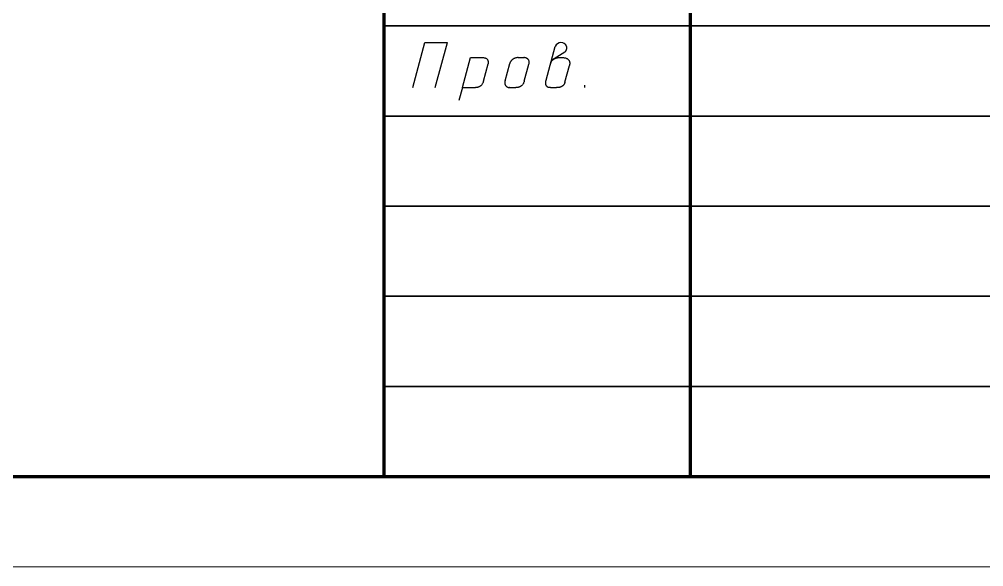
# Model space of a CAD drawing. Header units: millimetres. Extents: x 0 to 841, y 0 to 1189.
# Drawn here: x 630.8 to 684.3, y 0 to 30.4 of the extents above; entities that cross this region are included whole.
import ezdxf

# ---------------------------------------------------------------- set-up
doc = ezdxf.new("R2010")
doc.units = ezdxf.units.MM
doc.layers.get('0').update_dxf_attribs({"linetype": 'CONTINUOUS', "lineweight": 0})

msp = doc.modelspace()

# ---------------------------------------------------------------- linework, layer by layer
at = {"lineweight": 70}
for p, q in [((651, 5), (651, 60)), ((668, 5), (668, 60)), ((20, 5), (836, 5))]:
    msp.add_line(p, q, dxfattribs=at)
at = {"lineweight": 35}
for p, q in [((651, 30), (716, 30)), ((651, 25), (716, 25)), ((651, 20), (716, 20)), ((651, 15), (716, 15)), ((651, 10), (716, 10))]:
    msp.add_line(p, q, dxfattribs=at)
at = {"linetype": 'CONTINUOUS', "lineweight": 25}
for p, q in [((652.585, 26.575), (653.255, 29.075)), ((653.255, 29.075), (654.505, 29.075)), ((653.835, 26.575), (654.505, 29.075)), ((659.988, 26.992), (660.487, 28.858)), ((661.018, 28.543), (660.278, 28.075)), ((661.018, 28.543), (661.017, 28.542)), ((661.017, 28.542), (661.018, 28.543)), ((661.017, 28.542), (661.017, 28.542)), ((661.02, 28.544), (661.018, 28.543)), ((661.022, 28.546), (661.02, 28.544)), ((661.024, 28.549), (661.022, 28.546)), ((661.027, 28.552), (661.024, 28.549)), ((661.031, 28.555), (661.027, 28.552)), ((661.035, 28.56), (661.031, 28.555)), ((661.039, 28.565), (661.035, 28.56)), ((661.044, 28.571), (661.039, 28.565)), ((661.049, 28.577), (661.044, 28.571)), ((661.054, 28.585), (661.049, 28.577)), ((661.059, 28.593), (661.054, 28.585)), ((661.065, 28.602), (661.059, 28.593)), ((661.07, 28.611), (661.065, 28.602)), ((661.076, 28.622), (661.07, 28.611)), ((661.081, 28.633), (661.076, 28.622)), ((661.086, 28.645), (661.081, 28.633)), ((661.091, 28.658), (661.086, 28.645)), ((661.096, 28.672), (661.091, 28.658)), ((661.101, 28.687), (661.096, 28.672)), ((661.105, 28.703), (661.101, 28.687)), ((661.109, 28.72), (661.105, 28.703)), ((661.112, 28.738), (661.109, 28.72)), ((661.116, 28.757), (661.112, 28.738)), ((661.118, 28.777), (661.116, 28.757)), ((661.12, 28.798), (661.118, 28.777)), ((661.121, 28.82), (661.12, 28.798)), ((661.122, 28.843), (661.121, 28.82)), ((661.122, 28.867), (661.122, 28.843)), ((655.338, 26.575), (655.785, 28.242)), ((655.785, 28.242), (656.475, 28.242)), ((656.475, 28.242), (656.51, 28.241)), ((656.505, 26.927), (656.762, 27.888)), ((656.51, 28.241), (656.543, 28.237)), ((656.543, 28.237), (656.573, 28.232)), ((656.573, 28.232), (656.6, 28.225)), ((656.6, 28.225), (656.625, 28.216)), ((656.625, 28.216), (656.647, 28.206)), ((656.647, 28.206), (656.667, 28.195)), ((656.667, 28.195), (656.685, 28.182)), ((656.685, 28.182), (656.7, 28.168)), ((656.7, 28.168), (656.714, 28.153)), ((656.714, 28.153), (656.726, 28.137)), ((656.726, 28.137), (656.737, 28.121)), ((656.737, 28.121), (656.745, 28.104)), ((656.745, 28.104), (656.752, 28.087)), ((656.752, 28.087), (656.758, 28.07)), ((656.758, 28.07), (656.763, 28.052)), ((656.763, 27.89), (656.762, 27.888)), ((656.762, 27.888), (656.762, 27.888)), ((656.763, 28.052), (656.766, 28.035)), ((656.764, 27.895), (656.763, 27.89)), ((656.765, 27.901), (656.764, 27.895)), ((656.766, 27.909), (656.765, 27.901)), ((656.766, 28.035), (656.769, 28.018)), ((656.768, 27.919), (656.766, 27.909)), ((656.769, 27.93), (656.768, 27.919)), ((656.769, 28.018), (656.77, 28.001)), ((656.77, 27.942), (656.769, 27.93)), ((656.77, 28.001), (656.771, 27.985)), ((656.771, 27.955), (656.77, 27.942)), ((656.771, 27.985), (656.771, 27.97)), ((656.771, 27.97), (656.771, 27.955)), ((657.706, 26.954), (657.965, 27.921)), ((657.966, 27.922), (657.965, 27.921)), ((657.967, 27.925), (657.966, 27.922)), ((657.968, 27.93), (657.967, 27.925)), ((657.97, 27.936), (657.968, 27.93)), ((657.973, 27.944), (657.97, 27.936)), ((657.977, 27.953), (657.973, 27.944)), ((657.981, 27.964), (657.977, 27.953)), ((657.986, 27.975), (657.981, 27.964)), ((657.993, 27.988), (657.986, 27.975)), ((658, 28.001), (657.993, 27.988)), ((658.008, 28.015), (658, 28.001)), ((658.017, 28.029), (658.008, 28.015)), ((658.027, 28.044), (658.017, 28.029)), ((658.038, 28.059), (658.027, 28.044)), ((658.05, 28.075), (658.038, 28.059)), ((658.064, 28.09), (658.05, 28.075)), ((658.078, 28.105), (658.064, 28.09)), ((658.094, 28.12), (658.078, 28.105)), ((658.112, 28.135), (658.094, 28.12)), ((658.13, 28.15), (658.112, 28.135)), ((658.151, 28.163), (658.13, 28.15)), ((658.172, 28.177), (658.151, 28.163)), ((658.195, 28.189), (658.172, 28.177)), ((658.22, 28.2), (658.195, 28.189)), ((658.246, 28.21), (658.22, 28.2)), ((658.273, 28.219), (658.246, 28.21)), ((658.303, 28.227), (658.273, 28.219)), ((658.334, 28.233), (658.303, 28.227)), ((658.367, 28.238), (658.334, 28.233)), ((658.402, 28.241), (658.367, 28.238)), ((658.438, 28.242), (658.402, 28.241)), ((658.438, 28.242), (658.751, 28.242)), ((658.754, 28.242), (658.751, 28.242)), ((658.751, 28.242), (658.751, 28.242)), ((658.759, 28.241), (658.754, 28.242)), ((658.766, 28.241), (658.759, 28.241)), ((658.774, 28.24), (658.766, 28.241)), ((658.771, 26.928), (659.027, 27.881)), ((658.784, 28.239), (658.774, 28.24)), ((658.796, 28.238), (658.784, 28.239)), ((658.808, 28.236), (658.796, 28.238)), ((658.822, 28.233), (658.808, 28.236)), ((658.836, 28.23), (658.822, 28.233)), ((658.851, 28.226), (658.836, 28.23)), ((658.867, 28.221), (658.851, 28.226)), ((658.883, 28.215), (658.867, 28.221)), ((658.899, 28.209), (658.883, 28.215)), ((658.915, 28.201), (658.899, 28.209)), ((658.931, 28.192), (658.915, 28.201)), ((658.946, 28.182), (658.931, 28.192)), ((658.961, 28.171), (658.946, 28.182)), ((658.975, 28.159), (658.961, 28.171)), ((658.989, 28.145), (658.975, 28.159)), ((659.001, 28.13), (658.989, 28.145)), ((659.012, 28.113), (659.001, 28.13)), ((659.021, 28.095), (659.012, 28.113)), ((659.03, 28.074), (659.021, 28.095)), ((659.027, 27.881), (659.035, 27.915)), ((659.036, 28.053), (659.03, 28.074)), ((659.035, 27.915), (659.04, 27.947)), ((659.04, 28.029), (659.036, 28.053)), ((659.042, 28.004), (659.04, 28.029)), ((659.04, 27.947), (659.042, 27.976)), ((659.042, 27.976), (659.042, 28.004)), ((660.229, 27.892), (660.238, 27.924)), ((660.238, 27.924), (660.249, 27.955)), ((660.249, 27.955), (660.261, 27.983)), ((660.261, 27.983), (660.275, 28.01)), ((660.275, 28.01), (660.289, 28.034)), ((660.289, 28.034), (660.304, 28.057)), ((660.304, 28.057), (660.32, 28.078)), ((660.32, 28.078), (660.337, 28.097)), ((660.337, 28.097), (660.354, 28.115)), ((660.354, 28.115), (660.372, 28.131)), ((660.372, 28.131), (660.391, 28.146)), ((660.391, 28.146), (660.409, 28.16)), ((660.409, 28.16), (660.428, 28.172)), ((660.428, 28.172), (660.447, 28.183)), ((660.447, 28.183), (660.466, 28.192)), ((660.466, 28.192), (660.485, 28.201)), ((660.485, 28.201), (660.503, 28.208)), ((660.503, 28.208), (660.522, 28.215)), ((660.522, 28.215), (660.54, 28.22)), ((660.54, 28.22), (660.557, 28.225)), ((660.557, 28.225), (660.574, 28.229)), ((660.574, 28.229), (660.59, 28.233)), ((660.59, 28.233), (660.606, 28.235)), ((660.606, 28.235), (660.62, 28.237)), ((660.62, 28.237), (660.634, 28.239)), ((660.634, 28.239), (660.646, 28.24)), ((660.646, 28.24), (660.657, 28.241)), ((660.657, 28.241), (660.667, 28.241)), ((660.667, 28.241), (660.676, 28.242)), ((660.676, 28.242), (660.683, 28.242)), ((660.683, 28.242), (660.688, 28.242)), ((660.688, 28.242), (660.895, 28.242)), ((660.895, 28.242), (660.941, 28.24)), ((660.941, 28.24), (660.984, 28.236)), ((660.984, 28.236), (661.023, 28.23)), ((661.023, 28.23), (661.059, 28.222)), ((661.059, 28.222), (661.092, 28.212)), ((661.092, 28.212), (661.121, 28.201)), ((661.121, 28.201), (661.148, 28.187)), ((661.148, 28.187), (661.172, 28.173)), ((661.172, 28.173), (661.193, 28.157)), ((661.193, 28.157), (661.212, 28.14)), ((661.212, 28.14), (661.228, 28.122)), ((661.228, 28.122), (661.242, 28.103)), ((661.242, 28.103), (661.254, 28.084)), ((661.254, 28.084), (661.264, 28.064)), ((661.264, 28.064), (661.273, 28.043)), ((661.273, 28.043), (661.279, 28.023)), ((661.279, 28.023), (661.284, 28.002)), ((661.283, 27.829), (661.28, 27.818)), ((661.285, 27.841), (661.283, 27.829)), ((661.284, 28.002), (661.288, 27.982)), ((661.287, 27.855), (661.285, 27.841)), ((661.289, 27.87), (661.287, 27.855)), ((661.288, 27.982), (661.291, 27.962)), ((661.291, 27.887), (661.289, 27.87)), ((661.291, 27.962), (661.292, 27.942)), ((661.292, 27.905), (661.291, 27.887)), ((661.292, 27.942), (661.292, 27.923)), ((661.292, 27.923), (661.292, 27.905)), ((661.028, 26.875), (661.275, 27.796)), ((661.276, 27.801), (661.275, 27.796)), ((661.278, 27.808), (661.276, 27.801)), ((661.28, 27.818), (661.278, 27.808)), ((656.427, 26.76), (656.411, 26.739)), ((656.443, 26.783), (656.427, 26.76)), ((656.458, 26.808), (656.443, 26.783)), ((656.471, 26.835), (656.458, 26.808)), ((656.484, 26.863), (656.471, 26.835)), ((656.495, 26.894), (656.484, 26.863)), ((656.505, 26.927), (656.495, 26.894)), ((657.692, 26.885), (657.69, 26.854)), ((657.69, 26.854), (657.69, 26.825)), ((657.69, 26.825), (657.692, 26.798)), ((657.698, 26.918), (657.692, 26.885)), ((657.692, 26.798), (657.697, 26.774)), ((657.697, 26.774), (657.703, 26.751)), ((657.706, 26.954), (657.698, 26.918)), ((658.692, 26.76), (658.675, 26.739)), ((658.708, 26.783), (658.692, 26.76)), ((658.723, 26.808), (658.708, 26.783)), ((658.737, 26.835), (658.723, 26.808)), ((658.75, 26.864), (658.737, 26.835)), ((658.762, 26.895), (658.75, 26.864)), ((658.771, 26.928), (658.762, 26.895)), ((659.964, 26.849), (659.965, 26.867)), ((659.964, 26.83), (659.964, 26.849)), ((659.964, 26.811), (659.964, 26.83)), ((659.966, 26.792), (659.964, 26.811)), ((659.965, 26.867), (659.967, 26.884)), ((659.968, 26.773), (659.966, 26.792)), ((659.967, 26.884), (659.969, 26.901)), ((659.971, 26.755), (659.968, 26.773)), ((659.969, 26.901), (659.971, 26.917)), ((659.971, 26.917), (659.974, 26.932)), ((659.974, 26.932), (659.976, 26.945)), ((659.976, 26.945), (659.979, 26.958)), ((659.979, 26.958), (659.982, 26.969)), ((659.982, 26.969), (659.984, 26.978)), ((659.984, 26.978), (659.986, 26.986)), ((659.986, 26.986), (659.988, 26.992)), ((660.986, 26.773), (660.973, 26.752)), ((660.999, 26.796), (660.986, 26.773)), ((661.01, 26.821), (660.999, 26.796)), ((661.02, 26.847), (661.01, 26.821)), ((661.028, 26.875), (661.02, 26.847)), ((655.338, 26.575), (655.147, 25.861)), ((655.338, 26.575), (656.072, 26.575)), ((656.073, 26.575), (656.072, 26.575)), ((656.077, 26.575), (656.073, 26.575)), ((656.082, 26.575), (656.077, 26.575)), ((656.089, 26.576), (656.082, 26.575)), ((656.097, 26.577), (656.089, 26.576)), ((656.107, 26.578), (656.097, 26.577)), ((656.119, 26.579), (656.107, 26.578)), ((656.131, 26.581), (656.119, 26.579)), ((656.145, 26.584), (656.131, 26.581)), ((656.16, 26.587), (656.145, 26.584)), ((656.176, 26.591), (656.16, 26.587)), ((656.192, 26.596), (656.176, 26.591)), ((656.209, 26.602), (656.192, 26.596)), ((656.227, 26.608), (656.209, 26.602)), ((656.245, 26.616), (656.227, 26.608)), ((656.264, 26.624), (656.245, 26.616)), ((656.283, 26.634), (656.264, 26.624)), ((656.302, 26.645), (656.283, 26.634)), ((656.321, 26.657), (656.302, 26.645)), ((656.339, 26.67), (656.321, 26.657)), ((656.358, 26.685), (656.339, 26.67)), ((656.376, 26.702), (656.358, 26.685)), ((656.394, 26.72), (656.376, 26.702)), ((656.411, 26.739), (656.394, 26.72)), ((657.703, 26.751), (657.711, 26.73)), ((657.711, 26.73), (657.721, 26.71)), ((657.721, 26.71), (657.733, 26.693)), ((657.733, 26.693), (657.745, 26.677)), ((657.745, 26.677), (657.759, 26.662)), ((657.759, 26.662), (657.773, 26.649)), ((657.773, 26.649), (657.788, 26.638)), ((657.788, 26.638), (657.803, 26.627)), ((657.803, 26.627), (657.819, 26.618)), ((657.819, 26.618), (657.835, 26.61)), ((657.835, 26.61), (657.851, 26.603)), ((657.851, 26.603), (657.866, 26.597)), ((657.866, 26.597), (657.881, 26.592)), ((657.881, 26.592), (657.895, 26.588)), ((657.895, 26.588), (657.908, 26.584)), ((657.908, 26.584), (657.921, 26.582)), ((657.921, 26.582), (657.932, 26.579)), ((657.932, 26.579), (657.941, 26.578)), ((657.941, 26.578), (657.949, 26.577)), ((657.949, 26.577), (657.955, 26.576)), ((657.955, 26.576), (657.959, 26.575)), ((657.96, 26.575), (657.957, 26.575)), ((657.957, 26.575), (658.303, 26.575)), ((657.959, 26.575), (657.961, 26.575)), ((657.961, 26.575), (657.96, 26.575)), ((658.306, 26.575), (658.303, 26.575)), ((658.312, 26.575), (658.306, 26.575)), ((658.319, 26.575), (658.312, 26.575)), ((658.328, 26.576), (658.319, 26.575)), ((658.338, 26.577), (658.328, 26.576)), ((658.35, 26.578), (658.338, 26.577)), ((658.363, 26.579), (658.35, 26.578)), ((658.378, 26.581), (658.363, 26.579)), ((658.393, 26.584), (658.378, 26.581)), ((658.41, 26.587), (658.393, 26.584)), ((658.427, 26.591), (658.41, 26.587)), ((658.445, 26.596), (658.427, 26.591)), ((658.463, 26.601), (658.445, 26.596)), ((658.483, 26.608), (658.463, 26.601)), ((658.502, 26.615), (658.483, 26.608)), ((658.522, 26.624), (658.502, 26.615)), ((658.542, 26.633), (658.522, 26.624)), ((658.562, 26.644), (658.542, 26.633)), ((658.581, 26.656), (658.562, 26.644)), ((658.601, 26.67), (658.581, 26.656)), ((658.62, 26.685), (658.601, 26.67)), ((658.639, 26.701), (658.62, 26.685)), ((658.658, 26.719), (658.639, 26.701)), ((658.675, 26.739), (658.658, 26.719)), ((659.976, 26.736), (659.971, 26.755)), ((659.981, 26.718), (659.976, 26.736)), ((659.988, 26.7), (659.981, 26.718)), ((659.997, 26.683), (659.988, 26.7)), ((660.007, 26.666), (659.997, 26.683)), ((660.019, 26.651), (660.007, 26.666)), ((660.033, 26.636), (660.019, 26.651)), ((660.048, 26.623), (660.033, 26.636)), ((660.066, 26.611), (660.048, 26.623)), ((660.086, 26.601), (660.066, 26.611)), ((660.108, 26.592), (660.086, 26.601)), ((660.132, 26.585), (660.108, 26.592)), ((660.159, 26.579), (660.132, 26.585)), ((660.188, 26.576), (660.159, 26.579)), ((660.22, 26.575), (660.188, 26.576)), ((660.22, 26.575), (660.558, 26.575)), ((660.565, 26.575), (660.558, 26.575)), ((660.574, 26.575), (660.565, 26.575)), ((660.584, 26.575), (660.574, 26.575)), ((660.596, 26.576), (660.584, 26.575)), ((660.608, 26.576), (660.596, 26.576)), ((660.622, 26.577), (660.608, 26.576)), ((660.637, 26.579), (660.622, 26.577)), ((660.653, 26.58), (660.637, 26.579)), ((660.669, 26.582), (660.653, 26.58)), ((660.686, 26.585), (660.669, 26.582)), ((660.704, 26.589), (660.686, 26.585)), ((660.722, 26.592), (660.704, 26.589)), ((660.741, 26.597), (660.722, 26.592)), ((660.76, 26.603), (660.741, 26.597)), ((660.779, 26.609), (660.76, 26.603)), ((660.798, 26.616), (660.779, 26.609)), ((660.817, 26.625), (660.798, 26.616)), ((660.836, 26.634), (660.817, 26.625)), ((660.855, 26.644), (660.836, 26.634)), ((660.874, 26.656), (660.855, 26.644)), ((660.892, 26.668), (660.874, 26.656)), ((660.909, 26.682), (660.892, 26.668)), ((660.926, 26.698), (660.909, 26.682)), ((660.943, 26.714), (660.926, 26.698)), ((660.958, 26.732), (660.943, 26.714)), ((660.973, 26.752), (660.958, 26.732)), ((662.126, 26.575), (662.126, 26.714))]:
    msp.add_line(p, q, dxfattribs=at)
msp.add_line((0, 0), (841, 0))
msp.add_arc((660.807, 28.734), 0.342, 22.9865, 158.7741, dxfattribs=at)

doc.saveas('drawing.dxf')
